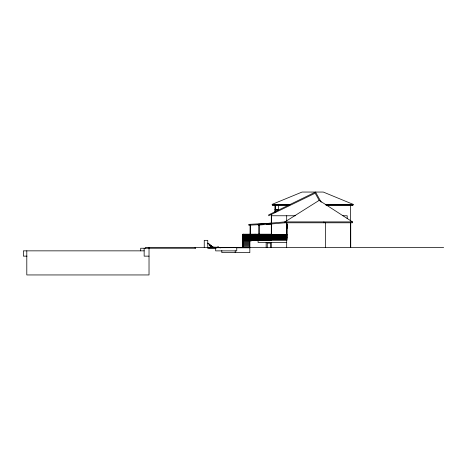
<?xml version="1.0" encoding="UTF-8"?>
<svg xmlns="http://www.w3.org/2000/svg" width="467" height="467" viewBox="0 0 467 467"><rect width="100%" height="100%" fill="white"/><g stroke="black" fill="none" stroke-linecap="round" stroke-linejoin="round"><path stroke-width="0.7" d="M217.348 247.259L213.098 247.09L209.578 245.058M286.855 234.527L258.916 234.527L259.045 234.889L259.045 234.452M213.098 247.726C213.115 246.086 205.334 243.214 212.52 246.751M211.125 245.94L210.208 247.457L211.277 246.027M258.922 235.712L286.855 235.701M258.922 236.302L286.855 236.284M258.922 237.47L286.989 237.44M258.922 238.053L286.855 238.042M216.974 247.417L209.029 247.265L209.029 247.726L236.751 247.656M284.94 221.901L285.016 222.777L258.269 225.117L258.187 224.242L284.94 221.901L319.165 200.366L352.486 221.901L352.486 222.782L284.94 222.782L284.94 221.901L352.486 221.901M250.003 237.464L255.099 234.831M255.099 237.254L250.003 239.828M250.003 240.523L255.099 237.89L250.003 240.581M250.003 240.867L255.099 238.234L250.639 240.598M250.639 240.884L255.099 238.579L251.275 240.616M251.275 240.902L255.099 238.987M252.554 240.645L255.099 239.332M253.19 240.663L255.099 239.676M255.268 234.452L249.827 237.09L250.178 237.09L250.178 241.013M289.844 204.867L272.203 204.867L272.203 204.348L302.05 192.054L323.287 192.054L353.14 204.348L353.14 204.867L325.429 204.867M271.736 223.168L248.718 224.376L248.765 225.205L258.835 224.674M260.989 224.563L263.867 224.411M266.745 224.259L271.776 223.997M217.178 247.265L219.899 247.598M272.203 204.348L290.427 204.348M325.429 204.348L353.14 204.348M289.114 205.357L272.448 205.357L272.448 204.867M326.801 205.357L352.889 205.357L352.889 204.867M274.847 209.613L278.671 209.613M278.513 209.905L275.548 209.905L275.548 212M271.304 215.76L295.348 215.76M342.877 215.76L347.191 215.76L347.191 218.649M271.304 216.56L271.596 216.56M271.304 216.851L271.596 216.851M271.304 222.49L271.596 222.49M271.304 222.782L271.596 222.782M286.691 223.862L286.989 223.891M271.304 223.95L271.596 223.95M286.691 223.962L286.989 223.921M286.989 224.008L286.691 224.061L286.989 224.183M286.691 224.253L286.989 224.253M286.691 224.329L286.989 224.329M286.691 224.405L286.989 224.405M286.691 224.493L286.989 224.586M286.691 224.68L286.989 224.68M286.691 224.779L286.989 224.779M286.691 224.884L286.989 224.884M250.108 225.024L250.528 225.024L250.534 240.342M286.691 224.995L286.989 224.995M286.691 225.112L286.989 225.112M286.691 225.228L286.989 225.228M286.691 225.351L286.989 225.351M286.691 225.479L286.989 225.479M286.691 225.608L286.989 225.608M286.989 225.742L286.691 225.742L286.989 225.783L286.96 240.342M286.691 225.876L286.989 225.876M286.691 226.016L286.989 226.016M286.691 226.075L286.989 226.075M286.691 226.162L286.989 226.162M286.691 226.308L286.989 226.308M286.691 226.367L286.989 226.367M286.691 226.454L286.989 226.454M286.691 226.606L286.989 226.606M286.691 226.758L286.989 226.758M286.691 226.909L286.989 226.909M286.691 227.067L286.989 227.067M286.691 227.219L286.989 227.219M286.691 227.376L286.989 227.376M286.691 227.417L286.989 227.417M286.691 227.534L286.989 227.534M286.691 227.698L286.989 227.698M286.691 227.855L286.989 227.855M286.691 228.293L286.989 228.293M286.691 228.626L286.989 228.626M242.805 247.364L242.898 234.195L271.368 234.195M242.898 234.452L286.954 234.452M258.916 234.638L286.855 234.638M242.986 234.773L258.811 234.773M242.986 234.831L258.811 234.831M286.954 234.889L259.027 234.889L258.987 234.195M242.986 235.117L286.855 235.111M258.916 235.222L286.855 235.222M242.986 235.461L271.695 235.461M242.986 235.52L271.695 235.52M242.986 235.812L286.855 235.806M242.986 236.156L271.695 236.156M242.986 236.214L271.695 236.214M258.916 236.395L286.855 236.395M242.986 236.5L271.695 236.5M242.986 236.559L271.695 236.559M242.986 236.851L286.855 236.868M258.916 236.979L286.855 236.979M242.928 237.528L286.855 237.563M242.898 237.709L250.149 237.709M242.986 237.89L271.695 237.89M286.691 237.878L286.989 237.878M242.898 237.966L271.695 237.948M258.916 238.152L286.855 238.152M271.695 238.234L242.986 238.281L249.979 238.339M271.695 238.579L242.986 238.579L286.855 238.625M258.922 238.719L286.855 238.736M242.986 238.929L271.695 238.929M242.986 239.034L271.695 238.987M242.986 239.273L286.855 239.209M242.986 239.32L286.855 239.32M242.986 239.378L249.979 239.32M242.986 239.618L271.695 239.618M242.986 239.67L271.695 239.676M242.986 240.02L271.695 239.968M242.986 240.073L249.979 240.015M242.928 240.213L243.272 240.213M242.805 240.342L286.691 240.342M242.986 240.417L249.979 240.359L250.096 225.024M242.898 240.598L243.301 240.598L243.301 234.195M242.986 240.709L249.979 240.768M242.805 241.217L249.833 241.217M242.805 242.099L249.833 242.099M286.691 242.472L258.088 242.472L258.088 240.342M242.805 242.974L249.833 242.974M207.762 243.196L207.838 243.196A8.231 8.231 0 0 1 212.047 247.259M207.762 243.57L207.838 243.57A8.552 8.552 0 0 1 211.65 247.282M207.762 243.721L207.838 243.196M242.805 243.85L249.833 243.85M242.805 244.731L249.833 244.731M242.805 245.607L249.833 245.607M242.805 246.488L249.833 246.488M443.65 247.364L145.581 247.364L145.581 248.24M209.029 247.58L216.957 247.58M207.762 247.802L215.742 247.802M236.775 247.802L249.833 247.802M216.192 248.24L207.762 248.24L207.762 240.342L204.248 240.342L204.248 247.364M144.145 250.849L23.35 250.849L23.35 256.144L26.993 256.144M149.026 256.144L144.145 256.144L144.145 248.24M217.996 247.142L217.692 247.265M258.987 240.336L258.987 235.111M218.322 247.183L217.99 247.142A7.811 7.811 0 0 1 218.871 247.294L218.877 247.422M218.287 247.183L218.906 247.294M217.132 247.726L217.178 247.09A7.811 7.811 0 0 1 220.319 247.767L220.033 247.814M209.525 245.204L213.005 247.241M321.197 202.199L315.54 192.054L268.671 214.878L268.671 215.76L315.178 193.204L319.399 200.787M350.735 222.782L350.735 247.364M350.501 205.223L350.501 221.206M350.501 222.66L350.501 247.364M325.627 222.782L325.627 247.364M323.87 221.901L323.87 222.782M286.878 223.821L286.837 237.44M286.691 215.76L286.691 220.821M286.691 222.263L286.691 247.364M278.425 205.223L278.425 209.613M275.799 209.905L275.799 212M275.705 209.905L275.705 212L275.641 209.613M275.39 205.223L275.39 211.679M275.273 209.905L275.238 212M275.203 205.223L275.191 212.374M275.086 205.223L275.081 212.374M271.49 216.851L271.45 222.49M271.49 223.95L271.49 240.05M271.304 214.575L271.304 240.342M271.304 242.449L271.304 247.364M270.656 247.364L270.656 243.085L267.258 243.085L267.258 247.364M266.155 242.449L266.155 247.364M266.032 235.111L266.032 240.342M265.688 235.111L265.688 240.342M260.568 235.111L260.568 240.342M260.393 235.111L260.393 240.342M259.261 240.342L259.261 225.024L258.835 225.024L258.823 240.342M258.642 234.452L258.642 240.342M255.268 240.342L255.274 234.195L249.827 236.827L249.833 252.629L221.807 252.629L221.807 250.522M255.099 235.175L250.003 237.75M255.099 236.559L250.003 239.139M255.099 236.909L250.003 239.483M254.924 234.195L254.924 240.342M250.47 234.195L250.44 240.342M250.394 234.195L250.365 240.342M243.272 234.452L243.272 246.488M243.103 240.342L243.103 246.488M242.928 234.195L242.928 246.488M236.751 247.364L236.751 250.878L215.678 250.878L215.678 247.364M235.286 247.364L235.286 247.656M235.21 250.75L235.21 252.629M231.906 247.364L231.906 247.656M230.441 247.364L230.441 247.656M222.701 247.364L222.701 247.656M221.241 247.364L221.241 247.656M220.068 247.814L219.729 247.545A7.811 7.811 0 0 1 220.284 247.767M213.273 247.09L213.273 247.434M209.239 247.265L209.239 247.726M209.204 247.265L209.204 247.726M209.064 247.265L209.064 247.726M195.556 247.364L195.556 248.24L140.695 248.24L140.695 250.849M195.177 247.364L195.177 248.24M149.026 247.364L149.026 274.946L26.8 274.946L26.8 250.849M217.132 247.434A6.766 6.766 0 0 1 219.064 247.708M255.099 235.461L250.003 238.158L255.099 235.461M255.099 235.812L250.003 238.503L255.099 235.87M255.099 236.156L250.003 238.847L255.099 236.156M255.099 237.54L250.003 240.231L255.099 237.54M255.099 239.968L253.826 240.622L255.099 240.02M271.695 237.195L242.986 237.195L271.695 237.254"/></g></svg>
